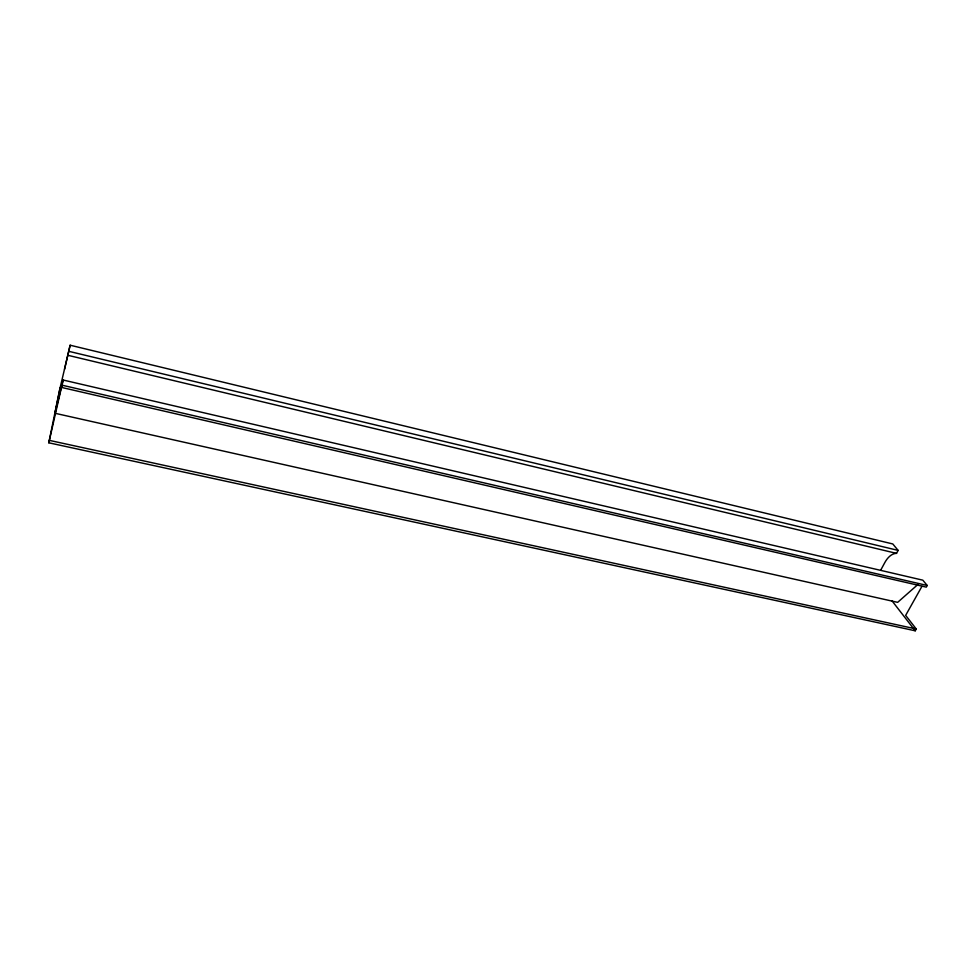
<?xml version="1.0" encoding="UTF-8"?>
<svg xmlns="http://www.w3.org/2000/svg" width="976" height="976" viewBox="0 0 976 976"><rect width="100%" height="100%" fill="white"/><g stroke="black" fill="none" stroke-linecap="round" stroke-linejoin="round"><path stroke-width="1.46" d="M927.2 585.478L922.808 580.171L63.111 380.018L62.074 385.191L927.2 585.478L926.273 587.125L61.537 387.423L62.22 384.068L48.8 442.799L915.22 630.789L916.244 628.995L905.655 615.368L921.954 586.332M64.526 369.306L70.138 345.211L892.796 543.961L898.127 550.403L896.517 553.368A20.081 11.944 -76.7 0 0 884.878 562.469L880.779 570.033M918.233 584.197L897.652 602.351L54.973 413.263L60.183 387.728M48.8 442.799L59.475 390.522L70.138 345.211M54.973 413.263L63.111 380.018M49.373 440.383L916.244 628.995M68.906 351.348L898.127 550.403M67.966 355.313L896.517 553.368M891.979 600.801L915.22 630.789"/></g></svg>
